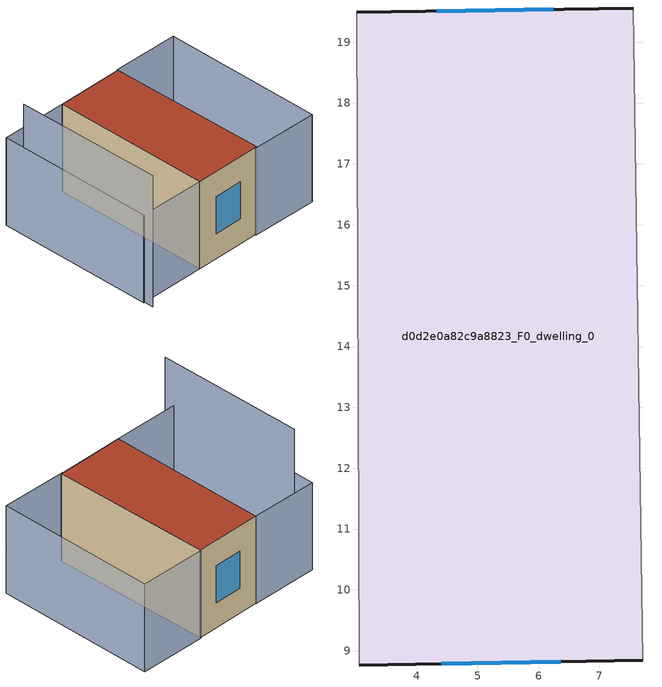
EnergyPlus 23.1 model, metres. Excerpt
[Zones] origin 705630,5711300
d0d2e0a82c9a8823_F0_dwelling_0
 floor ground (EU_floor_Construction): 7.56,19.56 7.71,8.84 3.06,8.77 3.02,19.49 z0
 wall outside (EU_wall_Construction): 7.56,19.56 3.02,19.49 / 3.06,8.77 7.71,8.84 z0:6
 wall adiabatic (EU_wall_Construction): 7.71,8.84 7.56,19.56 / 3.02,19.49 3.06,8.77 z0:6
 window (EU_Window_Construction): 6.24,19.54 4.33,19.51 / 4.4,8.79 6.36,8.82 z1.73:4.27
 roof outside (EU_roof_Construction): 7.71,8.84 7.56,19.56 3.02,19.49 3.06,8.77 z6
shading: 12.06,19.62 12.08,8.79 / 12.08,8.79 7.58,8.78 / 7.58,8.78 7.56,19.61 / 7.56,19.61 12.06,19.62 / 12.08,8.79 12.05,19.62 / 3.02,19.5 3.05,8.77 / 3.05,8.77 -1.45,8.75 / -1.45,8.75 -1.49,19.48 / -1.49,19.48 3.02,19.5 z0:6; -1.48,18.1 -1.39,8.11 z0:9
[Building]
EU S2 Campaign: North Axis=0; Terrain=City; Solar Distribution=FullExterior
[Site:Location]
London: Latitude=51.5; Longitude=-0.5; Time Zone=0; Elevation=25
[SizingPeriod:WeatherFileDays]
AnnualSizingPeriod: Begin Month=1; Begin Day of Month=1; End Month=12; End Day of Month=31; Day of Week for Start Day=Monday; Use Weather File Daylight Saving Period=No; Use Weather File Rain and Snow Indicators=No
[MATERIAL]
EU_InternalMass_Material: Roughness=MediumRough; Thickness=0.1; Conductivity=1; Density=1800; Specific Heat=900; Thermal Absorptance=0.9; Solar Absorptance=0.7; Visible Absorptance=0.7
[MATERIAL:NOMASS] Roughness=MediumRough; Thermal Absorptance=0.9; Solar Absorptance=0.7; Visible Absorptance=0.7
Name | Thermal Resistance
EU_wall_NoMass | 0.724719
EU_roof_NoMass | 2.98947
EU_floor_NoMass | 2.39157
[WINDOWMATERIAL:SIMPLEGLAZINGSYSTEM]
EU_Window_SimpleGlazing: UFactor=2.63425; Solar Heat Gain Coefficient=0.76; Visible Transmittance=0.76
[CONSTRUCTION]
EU_wall_Construction: EU_wall_NoMass
EU_roof_Construction: EU_roof_NoMass
EU_floor_Construction: EU_floor_NoMass
EU_InternalMass_Construction: EU_InternalMass_Material
EU_Window_Construction: EU_Window_SimpleGlazing
[ZONE]
d0d2e0a82c9a8823_F0_dwelling_0: Type=1; Multiplier=1; Ceiling Height=autocalculate; Volume=295.692; Floor Area=autocalculate; Part of Total Floor Area=Yes
[INTERNALMASS]
d0d2e0a82c9a8823_F0_dwelling_0_EU_InternalMass: Construction=EU_InternalMass_Construction; Zone or ZoneList=d0d2e0a82c9a8823_F0_dwelling_0; Surface Area=49.2816
[OTHEREQUIPMENT]
EU_Step8_InternalGain_d0d2e0a82c9a8823_F0_dwelling_0_f000: Fuel Type=Electricity; Zone or ZoneList or Space or SpaceList=d0d2e0a82c9a8823_F0_dwelling_0; Schedule=EU_Step8_GainSchedule_d0d2e0a82c9a8823_F0_dwelling_0_f000; Design Level Calculation Method=Watts/Area; Power per Zone Floor Area=1; Fraction Latent=0; Fraction Radiant=0; Fraction Lost=0; Carbon Dioxide Generation Rate=0; EndUse Subcategory=EU_Step8_InternalGains
[ZONEVENTILATION:DESIGNFLOWRATE]
EU_ConstantAir_d0d2e0a82c9a8823_F0_dwelling_0: Zone or ZoneList or Space or SpaceList=d0d2e0a82c9a8823_F0_dwelling_0; Schedule=EU_AlwaysOn; Design Flow Rate Calculation Method=AirChanges/Hour; Air Changes per Hour=0.418135; Ventilation Type=Natural; Fan Pressure Rise=0; Fan Total Efficiency=1; Constant Term Coefficient=1; Temperature Term Coefficient=0; Velocity Term Coefficient=0; Velocity Squared Term Coefficient=0; Minimum Indoor Temperature=-100; Maximum Indoor Temperature=100; Delta Temperature=-100; Minimum Outdoor Temperature=-100; Maximum Outdoor Temperature=100; Maximum Wind Speed=40
[HVACTEMPLATE:THERMOSTAT]
EU_HeatOnly_d0d2e0a82c9a8823_F0_dwelling_0: Constant Heating Setpoint=20; Constant Cooling Setpoint=50
[HVACTEMPLATE:ZONE:IDEALLOADSAIRSYSTEM]
d0d2e0a82c9a8823_F0_dwelling_0: Template Thermostat=EU_HeatOnly_d0d2e0a82c9a8823_F0_dwelling_0; System Availability Schedule=EU_AlwaysOn; Maximum Heating Supply Air Temperature=50; Minimum Cooling Supply Air Temperature=13; Maximum Heating Supply Air Humidity Ratio=0.0156; Minimum Cooling Supply Air Humidity Ratio=0.0077; Heating Limit=NoLimit; Cooling Limit=NoLimit; Heating Availability Schedule=EU_AlwaysOn; Cooling Availability Schedule=EU_CoolingOff; Dehumidification Control Type=ConstantSensibleHeatRatio; Cooling Sensible Heat Ratio=0.7; Dehumidification Setpoint=60; Humidification Control Type=None; Humidification Setpoint=30; Outdoor Air Method=None; Outdoor Air Flow Rate per Person=0.00944; Outdoor Air Flow Rate per Zone Floor Area=0; Outdoor Air Flow Rate per Zone=0; Demand Controlled Ventilation Type=None; Outdoor Air Economizer Type=NoEconomizer; Heat Recovery Type=None; Sensible Heat Recovery Effectiveness=0.7; Latent Heat Recovery Effectiveness=0.65
[SIZING:ZONE]
d0d2e0a82c9a8823_F0_dwelling_0: Zone Cooling Design Supply Air Temperature Input Method=SupplyAirTemperature; Zone Cooling Design Supply Air Temperature=13; Zone Heating Design Supply Air Temperature Input Method=SupplyAirTemperature; Zone Heating Design Supply Air Temperature=50; Zone Cooling Design Supply Air Humidity Ratio=0.008; Zone Heating Design Supply Air Humidity Ratio=0.008; Cooling Design Air Flow Method=DesignDay; Cooling Design Air Flow Rate=0; Cooling Minimum Air Flow per Zone Floor Area=0.000762; Cooling Minimum Air Flow=0; Cooling Minimum Air Flow Fraction=0.2; Heating Design Air Flow Method=DesignDay; Heating Design Air Flow Rate=0; Heating Maximum Air Flow per Zone Floor Area=0.002032; Heating Maximum Air Flow=0.141576; Heating Maximum Air Flow Fraction=0.3; Account for Dedicated Outdoor Air System=No; Dedicated Outdoor Air System Control Strategy=NeutralSupplyAir; Dedicated Outdoor Air Low Setpoint Temperature for Design=autosize; Dedicated Outdoor Air High Setpoint Temperature for Design=autosize; Zone Load Sizing Method=Sensible Load Only No Latent Load; Zone Latent Cooling Design Supply Air Humidity Ratio Input Method=HumidityRatioDifference; Zone Cooling Design Supply Air Humidity Ratio Difference=0.005; Zone Latent Heating Design Supply Air Humidity Ratio Input Method=HumidityRatioDifference; Zone Humidification Design Supply Air Humidity Ratio Difference=0.005
[SCHEDULE:CONSTANT]
Name | Hourly Value
EU_AlwaysOn | 1
EU_CoolingOff | 0
[SCHEDULE:FILE]
EU_Step8_GainSchedule_d0d2e0a82c9a8823_F0_dwelling_0_f000: File=../../schedules/d0d2e0a82c9a8823/d0d2e0a82c9a8823_F0_dwelling_0_f000_gain.csv; Column Number=1; Rows to Skip at Top=0; Number of Hours of Data=8760; Column Separator=Comma; Interpolate to Timestep=No; Minutes per Item=60; Adjust Schedule for Daylight Savings=Yes
